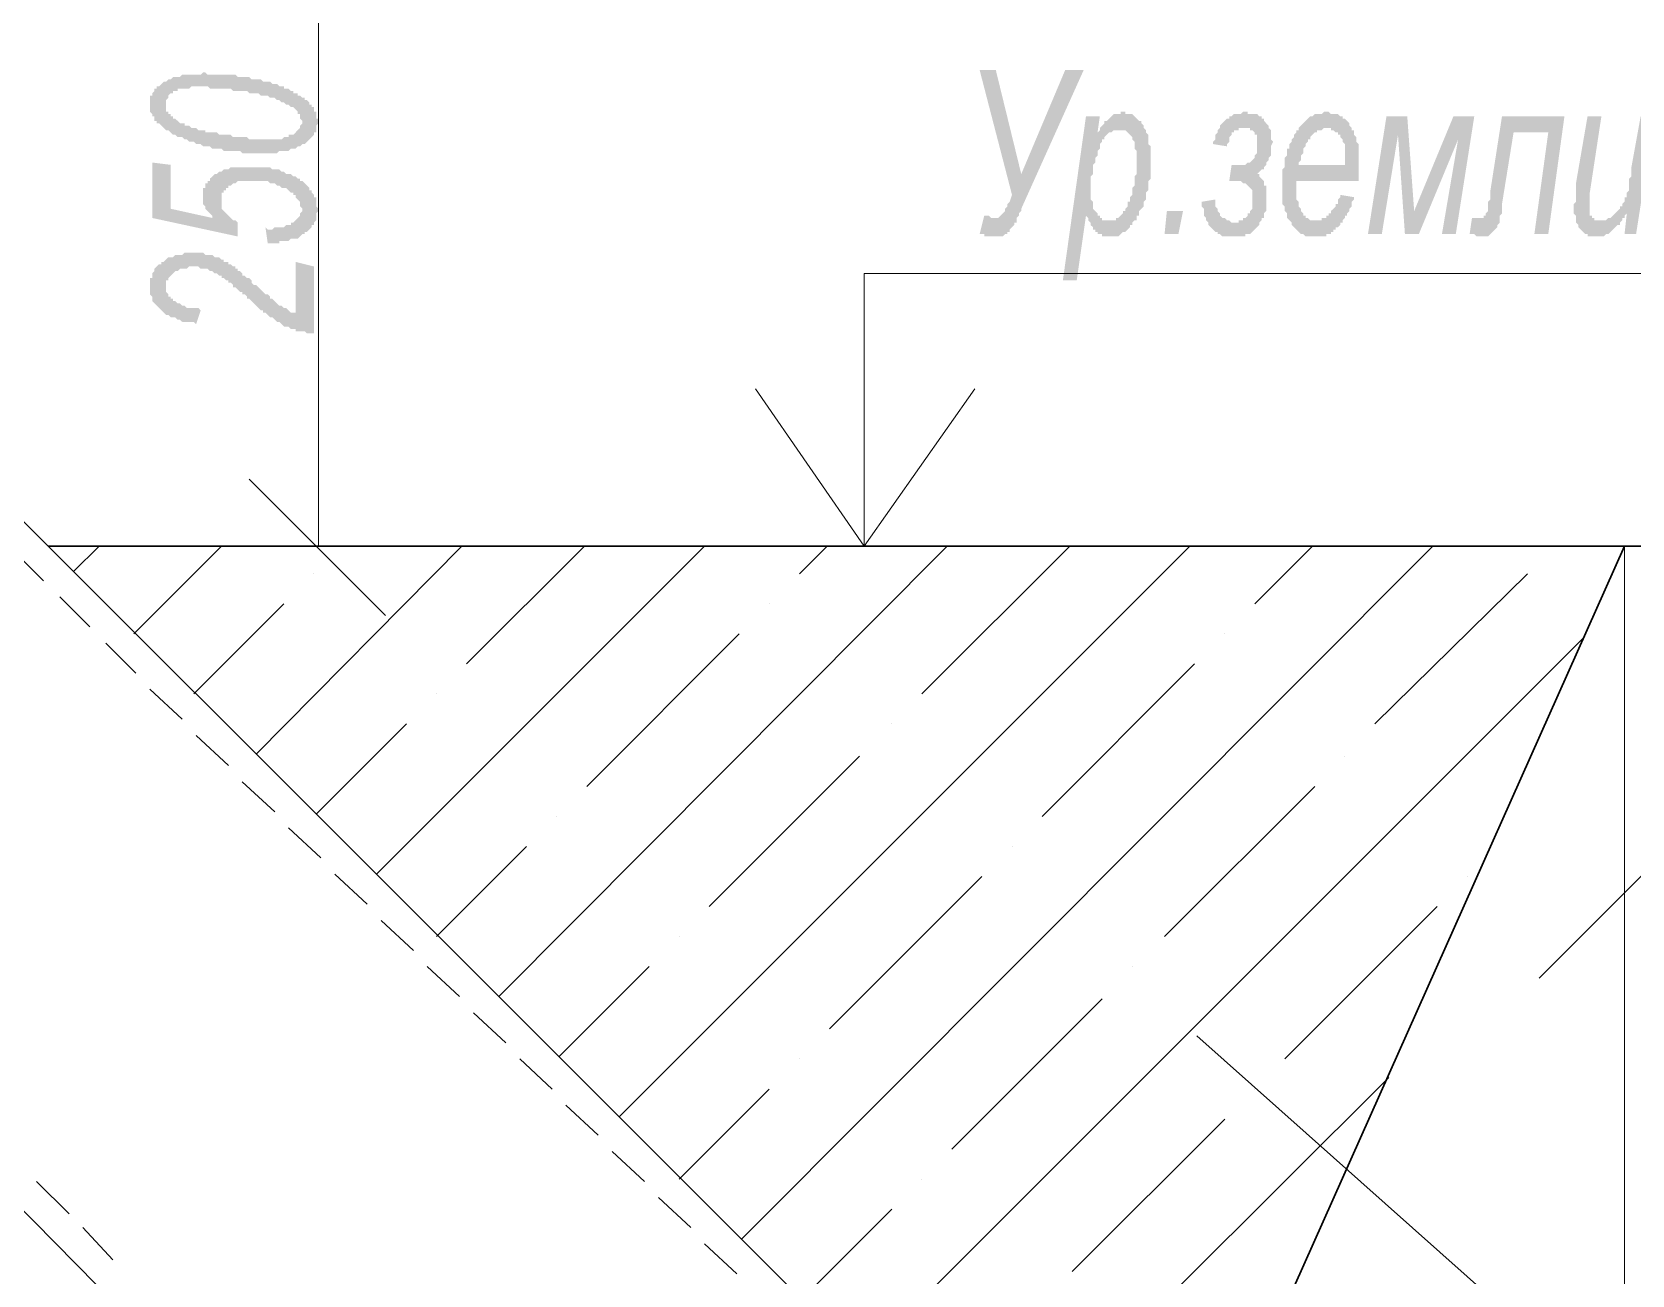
# Model space of a CAD drawing. Header units: millimetres. Extents: x 1372 to 666090, y 1285 to 31551.
# Drawn here: x 611686 to 614573, y 21753 to 23998 of the extents above; entities that cross this region are included whole.
import ezdxf

# ---------------------------------------------------------------- set-up
doc = ezdxf.new("R2010")
doc.units = ezdxf.units.MM
for name, color, linetype in [('PDF _0', 7, 'Continuous'), ('PDF _Аннотация - Текст_Ном._пера__1', 7, 'Continuous'), ('PDF _Конструктив - Стены Несущие_Ном._пера__21', 7, 'Continuous'), ('PDF _размеры', 7, 'Continuous')]:
    doc.layers.add(name, color=color, linetype=linetype)
doc.layers.add('PDF _2D - Общий_Ном._пера__2', color=9, linetype='Continuous', true_color=0x808080)
doc.layers.add('PDF _Аннотация - Общий_Ном._пера__101', color=7, linetype='Continuous', true_color=0x989898)

msp = doc.modelspace()

# ---------------------------------------------------------------- hatches: boundary and pattern name
at = {"layer": 'PDF _0', "transparency": 33554559}
h = msp.add_hatch(color=256, dxfattribs=at)
h.paths.add_polyline_path([(612098.7, 23778.7), (612094.5, 23778.7), (612090.3, 23778.7), (612086.2, 23778.7), (612082, 23778.7), (612077.8, 23778.7), (612073.7, 23778.7), (612069.5, 23778.7), (612065.3, 23778.7), (612061.1, 23782.8), (612057, 23782.8), (612052.8, 23782.8), (612048.6, 23782.8), (612044.5, 23782.8), (612040.3, 23782.8), (612036.1, 23782.8), (612031.9, 23782.8), (612027.8, 23787), (612023.6, 23787), (612023.6, 23787), (612015.3, 23787), (612011.1, 23787), (612006.9, 23791.2), (612002.7, 23791.2), (611998.6, 23791.2), (611994.4, 23791.2), (611990.2, 23795.3), (611986.1, 23795.3), (611981.9, 23795.3), (611981.9, 23795.3), (611977.7, 23799.5), (611973.5, 23799.5), (611969.4, 23799.5), (611965.2, 23803.7), (611965.2, 23803.7), (611961, 23803.7), (611961, 23803.7), (611956.9, 23807.9), (611952.7, 23807.9), (611948.5, 23807.9), (611944.3, 23812), (611940.2, 23812), (611936, 23816.2), (611936, 23816.2), (611931.8, 23820.4), (611927.7, 23820.4), (611927.7, 23820.4), (611923.5, 23824.5), (611923.5, 23824.5), (611919.3, 23828.7), (611919.3, 23828.7), (611915.1, 23832.9), (611911, 23832.9), (611911, 23837.1), (611906.8, 23837.1), (611906.8, 23841.2), (611906.8, 23845.4), (611902.6, 23845.4), (611902.6, 23845.4), (611902.6, 23849.6), (611898.5, 23853.7), (611898.5, 23853.7), (611898.5, 23857.9), (611898.5, 23862.1), (611898.5, 23866.3), (611898.5, 23866.3), (611898.5, 23870.4), (611898.5, 23874.6), (611898.5, 23874.6), (611898.5, 23878.8), (611898.5, 23882.9), (611902.6, 23882.9), (611902.6, 23887.1), (611902.6, 23887.1), (611906.8, 23891.3), (611906.8, 23895.5), (611911, 23895.5), (611911, 23899.6), (611915.1, 23899.6), (611919.3, 23903.8), (611919.3, 23903.8), (611923.5, 23908), (611927.7, 23908), (611927.7, 23908), (611931.8, 23912.1), (611936, 23912.1), (611936, 23912.1), (611940.2, 23916.3), (611944.3, 23916.3), (611948.5, 23916.3), (611952.7, 23916.3), (611956.9, 23920.5), (611961, 23920.5), (611965.2, 23920.5), (611969.4, 23920.5), (611973.5, 23920.5), (611977.7, 23920.5), (611981.9, 23920.5), (611986.1, 23920.5), (611990.2, 23920.5), (611994.4, 23924.7), (611994.4, 23924.7), (611998.6, 23924.7), (612002.7, 23920.5), (612006.9, 23920.5), (612011.1, 23920.5), (612015.3, 23920.5), (612019.4, 23920.5), (612023.6, 23920.5), (612027.8, 23920.5), (612031.9, 23920.5), (612036.1, 23920.5), (612040.3, 23920.5), (612044.5, 23920.5), (612048.6, 23920.5), (612052.8, 23920.5), (612057, 23916.3), (612061.1, 23916.3), (612065.3, 23916.3), (612069.5, 23916.3), (612073.7, 23916.3), (612077.8, 23916.3), (612082, 23912.1), (612086.2, 23912.1), (612090.3, 23912.1), (612094.5, 23912.1), (612094.5, 23912.1), (612098.7, 23912.1), (612102.9, 23908), (612107, 23908), (612111.2, 23908), (612115.4, 23908), (612119.5, 23903.8), (612123.7, 23903.8), (612127.9, 23903.8), (612132.1, 23899.6), (612136.2, 23899.6), (612140.4, 23899.6), (612140.4, 23895.5), (612144.6, 23895.5), (612148.7, 23895.5), (612152.9, 23891.3), (612157.1, 23891.3), (612157.1, 23887.1), (612161.3, 23887.1), (612165.4, 23887.1), (612165.4, 23882.9), (612169.6, 23882.9), (612173.8, 23878.8), (612173.8, 23878.8), (612177.9, 23878.8), (612177.9, 23874.6), (612182.1, 23874.6), (612186.3, 23870.4), (612186.3, 23866.3), (612190.5, 23866.3), (612190.5, 23862.1), (612194.6, 23862.1), (612194.6, 23857.9), (612194.6, 23853.7), (612198.8, 23853.7), (612198.8, 23849.6), (612198.8, 23849.6), (612198.8, 23845.4), (612198.8, 23841.2), (612203, 23841.2), (612203, 23837.1), (612203, 23832.9), (612203, 23832.9), (612198.8, 23828.7), (612198.8, 23824.5), (612198.8, 23824.5), (612198.8, 23820.4), (612198.8, 23816.2), (612194.6, 23816.2), (612194.6, 23812), (612194.6, 23812), (612190.5, 23807.9), (612190.5, 23807.9), (612186.3, 23803.7), (612182.1, 23799.5), (612182.1, 23799.5), (612177.9, 23795.3), (612173.8, 23795.3), (612173.8, 23795.3), (612169.6, 23791.2), (612165.4, 23791.2), (612165.4, 23791.2), (612161.3, 23787), (612157.1, 23787), (612152.9, 23787), (612148.7, 23782.8), (612144.6, 23782.8), (612144.6, 23782.8), (612140.4, 23782.8), (612136.2, 23782.8), (612132.1, 23782.8), (612127.9, 23778.7), (612123.7, 23778.7), (612119.5, 23778.7), (612115.4, 23778.7), (612107, 23778.7), (612102.9, 23778.7), (612098.7, 23778.7), (612098.7, 23778.7)], flags=0)
h.paths.add_polyline_path([(612107, 23803.7), (612111.2, 23803.7), (612119.5, 23803.7), (612123.7, 23803.7), (612127.9, 23803.7), (612132.1, 23803.7), (612136.2, 23803.7), (612140.4, 23807.9), (612140.4, 23807.9), (612144.6, 23807.9), (612148.7, 23807.9), (612148.7, 23812), (612152.9, 23812), (612157.1, 23812), (612161.3, 23816.2), (612161.3, 23816.2), (612165.4, 23820.4), (612165.4, 23820.4), (612169.6, 23824.5), (612169.6, 23828.7), (612169.6, 23828.7), (612173.8, 23832.9), (612173.8, 23837.1), (612173.8, 23837.1), (612173.8, 23837.1), (612169.6, 23841.2), (612169.6, 23845.4), (612169.6, 23845.4), (612169.6, 23849.6), (612165.4, 23849.6), (612165.4, 23853.7), (612161.3, 23857.9), (612161.3, 23857.9), (612157.1, 23862.1), (612152.9, 23862.1), (612152.9, 23862.1), (612148.7, 23866.3), (612148.7, 23866.3), (612144.6, 23866.3), (612140.4, 23870.4), (612140.4, 23870.4), (612136.2, 23870.4), (612132.1, 23874.6), (612127.9, 23874.6), (612127.9, 23874.6), (612123.7, 23878.8), (612119.5, 23878.8), (612115.4, 23878.8), (612111.2, 23882.9), (612107, 23882.9), (612102.9, 23882.9), (612098.7, 23882.9), (612094.5, 23887.1), (612090.3, 23887.1), (612086.2, 23887.1), (612082, 23887.1), (612077.8, 23887.1), (612073.7, 23891.3), (612069.5, 23891.3), (612065.3, 23891.3), (612057, 23891.3), (612052.8, 23891.3), (612048.6, 23891.3), (612044.5, 23895.5), (612040.3, 23895.5), (612036.1, 23895.5), (612031.9, 23895.5), (612027.8, 23895.5), (612023.6, 23895.5), (612019.4, 23895.5), (612015.3, 23895.5), (612011.1, 23895.5), (612006.9, 23895.5), (612002.7, 23899.6), (612002.7, 23899.6), (611998.6, 23899.6), (611994.4, 23899.6), (611990.2, 23899.6), (611986.1, 23899.6), (611981.9, 23899.6), (611977.7, 23899.6), (611973.5, 23899.6), (611969.4, 23895.5), (611965.2, 23895.5), (611961, 23895.5), (611956.9, 23895.5), (611952.7, 23895.5), (611948.5, 23895.5), (611948.5, 23891.3), (611944.3, 23891.3), (611940.2, 23891.3), (611940.2, 23887.1), (611936, 23887.1), (611931.8, 23882.9), (611931.8, 23882.9), (611931.8, 23878.8), (611927.7, 23874.6), (611927.7, 23874.6), (611927.7, 23870.4), (611927.7, 23866.3), (611927.7, 23866.3), (611927.7, 23862.1), (611927.7, 23862.1), (611927.7, 23857.9), (611927.7, 23853.7), (611931.8, 23853.7), (611931.8, 23849.6), (611936, 23849.6), (611936, 23845.4), (611940.2, 23845.4), (611940.2, 23841.2), (611944.3, 23841.2), (611948.5, 23837.1), (611948.5, 23837.1), (611952.7, 23832.9), (611956.9, 23832.9), (611961, 23832.9), (611961, 23828.7), (611965.2, 23828.7), (611969.4, 23828.7), (611973.5, 23824.5), (611973.5, 23824.5), (611977.7, 23824.5), (611981.9, 23824.5), (611986.1, 23820.4), (611990.2, 23820.4), (611994.4, 23820.4), (611998.6, 23820.4), (611998.6, 23816.2), (612002.7, 23816.2), (612011.1, 23816.2), (612015.3, 23816.2), (612019.4, 23816.2), (612023.6, 23812), (612027.8, 23812), (612031.9, 23812), (612036.1, 23812), (612044.5, 23812), (612048.6, 23807.9), (612052.8, 23807.9), (612057, 23807.9), (612061.1, 23807.9), (612065.3, 23807.9), (612069.5, 23807.9), (612073.7, 23807.9), (612077.8, 23803.7), (612082, 23803.7), (612086.2, 23803.7), (612090.3, 23803.7), (612094.5, 23803.7), (612098.7, 23803.7), (612098.7, 23803.7), (612102.9, 23803.7), (612107, 23803.7), (612107, 23803.7)], flags=0)
for points in [[(612111.2, 23616), (612107, 23645.2), (612111.2, 23641), (612115.4, 23641), (612115.4, 23641), (612119.5, 23641), (612123.7, 23645.2), (612127.9, 23645.2), (612132.1, 23645.2), (612136.2, 23645.2), (612140.4, 23645.2), (612144.6, 23649.3), (612148.7, 23649.3), (612152.9, 23649.3), (612152.9, 23653.5), (612157.1, 23653.5), (612161.3, 23657.7), (612161.3, 23657.7), (612165.4, 23661.9), (612165.4, 23661.9), (612169.6, 23666), (612169.6, 23670.2), (612169.6, 23670.2), (612173.8, 23674.4), (612173.8, 23678.5), (612173.8, 23678.5), (612173.8, 23678.5), (612169.6, 23682.7), (612169.6, 23686.9), (612169.6, 23686.9), (612169.6, 23691.1), (612165.4, 23695.2), (612165.4, 23695.2), (612161.3, 23699.4), (612161.3, 23703.6), (612161.3, 23703.6), (612157.1, 23703.6), (612157.1, 23707.7), (612152.9, 23707.7), (612148.7, 23711.9), (612148.7, 23711.9), (612144.6, 23716.1), (612140.4, 23716.1), (612136.2, 23716.1), (612132.1, 23720.3), (612132.1, 23720.3), (612127.9, 23720.3), (612127.9, 23720.3), (612123.7, 23724.4), (612119.5, 23724.4), (612115.4, 23724.4), (612111.2, 23728.6), (612107, 23728.6), (612102.9, 23728.6), (612098.7, 23728.6), (612094.5, 23728.6), (612090.3, 23728.6), (612086.2, 23728.6), (612082, 23728.6), (612082, 23728.6), (612077.8, 23728.6), (612073.7, 23728.6), (612069.5, 23728.6), (612065.3, 23728.6), (612061.1, 23728.6), (612057, 23728.6), (612052.8, 23724.4), (612048.6, 23724.4), (612048.6, 23724.4), (612044.5, 23720.3), (612040.3, 23720.3), (612040.3, 23716.1), (612036.1, 23716.1), (612036.1, 23711.9), (612031.9, 23711.9), (612031.9, 23707.7), (612027.8, 23707.7), (612027.8, 23703.6), (612027.8, 23699.4), (612027.8, 23695.2), (612027.8, 23695.2), (612027.8, 23691.1), (612027.8, 23691.1), (612027.8, 23686.9), (612027.8, 23682.7), (612027.8, 23682.7), (612027.8, 23678.5), (612031.9, 23674.4), (612031.9, 23674.4), (612036.1, 23670.2), (612036.1, 23670.2), (612040.3, 23666), (612040.3, 23666), (612044.5, 23661.9), (612044.5, 23661.9), (612048.6, 23657.7), (612052.8, 23657.7), (612057, 23653.5), (612057, 23653.5), (612057, 23628.5), (611902.6, 23661.9), (611902.6, 23762), (611936, 23757.8), (611936, 23678.5), (612011.1, 23661.9), (612011.1, 23666), (612006.9, 23670.2), (612006.9, 23670.2), (612002.7, 23674.4), (612002.7, 23674.4), (611998.6, 23678.5), (611998.6, 23682.7), (611998.6, 23682.7), (611998.6, 23682.7), (611994.4, 23686.9), (611994.4, 23691.1), (611994.4, 23691.1), (611994.4, 23695.2), (611994.4, 23699.4), (611994.4, 23699.4), (611994.4, 23703.6), (611994.4, 23707.7), (611994.4, 23707.7), (611994.4, 23711.9), (611994.4, 23716.1), (611998.6, 23716.1), (611998.6, 23720.3), (611998.6, 23724.4), (612002.7, 23724.4), (612002.7, 23728.6), (612006.9, 23728.6), (612006.9, 23732.8), (612011.1, 23736.9), (612011.1, 23736.9), (612015.3, 23741.1), (612015.3, 23741.1), (612019.4, 23741.1), (612023.6, 23745.3), (612023.6, 23745.3), (612027.8, 23745.3), (612031.9, 23749.5), (612036.1, 23749.5), (612040.3, 23749.5), (612040.3, 23749.5), (612044.5, 23753.6), (612048.6, 23753.6), (612052.8, 23753.6), (612057, 23753.6), (612061.1, 23753.6), (612065.3, 23753.6), (612069.5, 23753.6), (612073.7, 23753.6), (612077.8, 23753.6), (612082, 23753.6), (612086.2, 23753.6), (612090.3, 23753.6), (612094.5, 23753.6), (612098.7, 23753.6), (612102.9, 23753.6), (612107, 23753.6), (612111.2, 23753.6), (612115.4, 23753.6), (612119.5, 23749.5), (612123.7, 23749.5), (612127.9, 23749.5), (612132.1, 23749.5), (612136.2, 23745.3), (612136.2, 23745.3), (612140.4, 23745.3), (612144.6, 23741.1), (612148.7, 23741.1), (612152.9, 23741.1), (612157.1, 23736.9), (612157.1, 23736.9), (612161.3, 23736.9), (612165.4, 23732.8), (612169.6, 23732.8), (612169.6, 23728.6), (612173.8, 23728.6), (612177.9, 23724.4), (612177.9, 23724.4), (612182.1, 23720.3), (612182.1, 23720.3), (612186.3, 23716.1), (612186.3, 23711.9), (612190.5, 23711.9), (612190.5, 23707.7), (612194.6, 23703.6), (612194.6, 23703.6), (612194.6, 23699.4), (612198.8, 23699.4), (612198.8, 23695.2), (612198.8, 23691.1), (612198.8, 23691.1), (612198.8, 23686.9), (612198.8, 23682.7), (612203, 23678.5), (612203, 23678.5), (612203, 23674.4), (612203, 23674.4), (612198.8, 23670.2), (612198.8, 23666), (612198.8, 23666), (612198.8, 23661.9), (612198.8, 23657.7), (612198.8, 23657.7), (612194.6, 23653.5), (612194.6, 23649.3), (612190.5, 23649.3), (612190.5, 23645.2), (612190.5, 23645.2), (612186.3, 23641), (612186.3, 23641), (612182.1, 23636.8), (612177.9, 23636.8), (612177.9, 23632.7), (612173.8, 23632.7), (612169.6, 23628.5), (612169.6, 23628.5), (612165.4, 23624.3), (612161.3, 23624.3), (612157.1, 23624.3), (612152.9, 23624.3), (612148.7, 23620.2), (612144.6, 23620.2), (612140.4, 23620.2), (612136.2, 23620.2), (612132.1, 23620.2), (612132.1, 23616), (612127.9, 23616), (612123.7, 23616), (612119.5, 23616), (612115.4, 23616), (612115.4, 23616), (612111.2, 23616)], [(612194.6, 23453.3), (612190.5, 23453.3), (612186.3, 23453.3), (612182.1, 23453.3), (612177.9, 23457.5), (612173.8, 23457.5), (612169.6, 23457.5), (612165.4, 23457.5), (612161.3, 23457.5), (612161.3, 23461.6), (612157.1, 23461.6), (612152.9, 23461.6), (612152.9, 23461.6), (612148.7, 23465.8), (612144.6, 23465.8), (612140.4, 23465.8), (612136.2, 23470), (612136.2, 23470), (612132.1, 23474.2), (612127.9, 23474.2), (612123.7, 23478.3), (612123.7, 23478.3), (612119.5, 23482.5), (612119.5, 23482.5), (612115.4, 23482.5), (612115.4, 23482.5), (612111.2, 23486.7), (612111.2, 23486.7), (612107, 23490.8), (612107, 23490.8), (612102.9, 23490.8), (612102.9, 23495), (612098.7, 23495), (612094.5, 23499.2), (612094.5, 23499.2), (612090.3, 23503.4), (612086.2, 23507.5), (612086.2, 23507.5), (612082, 23511.7), (612077.8, 23515.9), (612073.7, 23515.9), (612073.7, 23520), (612069.5, 23524.2), (612065.3, 23524.2), (612065.3, 23528.4), (612061.1, 23528.4), (612057, 23532.6), (612052.8, 23536.7), (612048.6, 23536.7), (612048.6, 23540.9), (612044.5, 23545.1), (612040.3, 23545.1), (612040.3, 23549.2), (612036.1, 23549.2), (612036.1, 23549.2), (612031.9, 23553.4), (612031.9, 23553.4), (612027.8, 23553.4), (612027.8, 23557.6), (612023.6, 23557.6), (612019.4, 23561.8), (612015.3, 23561.8), (612011.1, 23565.9), (612011.1, 23565.9), (612006.9, 23565.9), (612002.7, 23570.1), (611998.6, 23570.1), (611998.6, 23570.1), (611994.4, 23570.1), (611990.2, 23570.1), (611986.1, 23574.3), (611981.9, 23574.3), (611977.7, 23574.3), (611977.7, 23574.3), (611973.5, 23574.3), (611969.4, 23574.3), (611965.2, 23570.1), (611961, 23570.1), (611956.9, 23570.1), (611952.7, 23570.1), (611948.5, 23565.9), (611944.3, 23565.9), (611944.3, 23565.9), (611940.2, 23561.8), (611940.2, 23561.8), (611936, 23557.6), (611936, 23557.6), (611931.8, 23553.4), (611931.8, 23549.2), (611927.7, 23549.2), (611927.7, 23545.1), (611927.7, 23545.1), (611927.7, 23540.9), (611927.7, 23536.7), (611927.7, 23536.7), (611927.7, 23532.6), (611927.7, 23528.4), (611927.7, 23528.4), (611931.8, 23524.2), (611931.8, 23520), (611936, 23520), (611936, 23515.9), (611940.2, 23515.9), (611940.2, 23511.7), (611944.3, 23511.7), (611948.5, 23507.5), (611948.5, 23507.5), (611952.7, 23507.5), (611956.9, 23503.4), (611961, 23503.4), (611961, 23503.4), (611965.2, 23499.2), (611969.4, 23499.2), (611973.5, 23499.2), (611977.7, 23499.2), (611986.1, 23499.2), (611990.2, 23495), (611981.9, 23470), (611977.7, 23474.2), (611973.5, 23474.2), (611969.4, 23474.2), (611965.2, 23474.2), (611961, 23474.2), (611956.9, 23474.2), (611952.7, 23478.3), (611948.5, 23478.3), (611948.5, 23478.3), (611944.3, 23482.5), (611940.2, 23482.5), (611936, 23482.5), (611931.8, 23486.7), (611931.8, 23486.7), (611927.7, 23486.7), (611923.5, 23490.8), (611923.5, 23490.8), (611919.3, 23495), (611919.3, 23495), (611915.1, 23499.2), (611915.1, 23499.2), (611911, 23503.4), (611911, 23503.4), (611906.8, 23507.5), (611906.8, 23507.5), (611902.6, 23511.7), (611902.6, 23515.9), (611902.6, 23515.9), (611902.6, 23520), (611898.5, 23524.2), (611898.5, 23524.2), (611898.5, 23528.4), (611898.5, 23532.6), (611898.5, 23532.6), (611898.5, 23536.7), (611898.5, 23540.9), (611898.5, 23545.1), (611898.5, 23545.1), (611898.5, 23549.2), (611898.5, 23553.4), (611902.6, 23553.4), (611902.6, 23557.6), (611902.6, 23561.8), (611902.6, 23561.8), (611906.8, 23565.9), (611906.8, 23570.1), (611906.8, 23570.1), (611911, 23574.3), (611911, 23574.3), (611915.1, 23578.4), (611919.3, 23578.4), (611919.3, 23582.6), (611923.5, 23582.6), (611927.7, 23586.8), (611927.7, 23586.8), (611931.8, 23591), (611936, 23591), (611936, 23591), (611940.2, 23591), (611944.3, 23595.1), (611948.5, 23595.1), (611952.7, 23595.1), (611956.9, 23595.1), (611961, 23599.3), (611965.2, 23599.3), (611969.4, 23599.3), (611973.5, 23599.3), (611977.7, 23599.3), (611977.7, 23599.3), (611981.9, 23599.3), (611986.1, 23599.3), (611990.2, 23599.3), (611994.4, 23599.3), (611998.6, 23595.1), (611998.6, 23595.1), (612002.7, 23595.1), (612006.9, 23595.1), (612011.1, 23595.1), (612015.3, 23591), (612019.4, 23591), (612023.6, 23591), (612027.8, 23586.8), (612031.9, 23586.8), (612031.9, 23582.6), (612036.1, 23582.6), (612036.1, 23582.6), (612036.1, 23582.6), (612040.3, 23582.6), (612040.3, 23578.4), (612044.5, 23578.4), (612044.5, 23578.4), (612048.6, 23574.3), (612048.6, 23574.3), (612052.8, 23574.3), (612052.8, 23570.1), (612057, 23570.1), (612057, 23565.9), (612061.1, 23565.9), (612065.3, 23561.8), (612065.3, 23557.6), (612069.5, 23557.6), (612073.7, 23553.4), (612077.8, 23553.4), (612082, 23549.2), (612082, 23545.1), (612086.2, 23540.9), (612090.3, 23540.9), (612094.5, 23536.7), (612098.7, 23532.6), (612102.9, 23528.4), (612102.9, 23528.4), (612107, 23524.2), (612111.2, 23524.2), (612115.4, 23520), (612115.4, 23515.9), (612119.5, 23515.9), (612123.7, 23511.7), (612123.7, 23511.7), (612127.9, 23507.5), (612127.9, 23507.5), (612132.1, 23503.4), (612136.2, 23503.4), (612136.2, 23503.4), (612140.4, 23499.2), (612144.6, 23499.2), (612148.7, 23495), (612148.7, 23495), (612152.9, 23490.8), (612157.1, 23490.8), (612161.3, 23490.8), (612161.3, 23486.7), (612161.3, 23582.6), (612194.6, 23574.3)]]:
    msp.add_hatch(color=256, dxfattribs=at).paths.add_polyline_path(points)
at = {"layer": 'PDF _Аннотация - Текст_Ном._пера__1', "transparency": 33554559}
for points in [[(613396, 23928.8), (613425.2, 23928.8), (613471.1, 23741.1), (613550.3, 23928.8), (613583.7, 23928.8), (613471.1, 23678.5), (613471.1, 23674.4), (613466.9, 23670.2), (613466.9, 23666), (613462.7, 23661.9), (613462.7, 23657.7), (613462.7, 23653.5), (613458.6, 23653.5), (613458.6, 23649.3), (613454.4, 23645.2), (613454.4, 23645.2), (613450.2, 23641), (613450.2, 23641), (613450.2, 23636.8), (613446, 23636.8), (613446, 23632.7), (613441.9, 23632.7), (613437.7, 23628.5), (613437.7, 23628.5), (613433.5, 23628.5), (613429.4, 23628.5), (613429.4, 23628.5), (613425.2, 23628.5), (613425.2, 23628.5), (613421, 23628.5), (613421, 23628.5), (613416.8, 23628.5), (613412.7, 23628.5), (613408.5, 23628.5), (613404.3, 23628.5), (613404.3, 23632.7), (613396, 23632.7), (613404.3, 23666), (613408.5, 23666), (613412.7, 23666), (613416.8, 23661.9), (613416.8, 23661.9), (613421, 23661.9), (613421, 23661.9), (613425.2, 23661.9), (613425.2, 23661.9), (613425.2, 23661.9), (613429.4, 23661.9), (613429.4, 23661.9), (613433.5, 23666), (613433.5, 23666), (613437.7, 23670.2), (613437.7, 23670.2), (613441.9, 23674.4), (613441.9, 23678.5), (613446, 23682.7), (613446, 23686.9), (613450.2, 23691.1), (613450.2, 23691.1), (613454.4, 23703.6)], [(613842.3, 23791.2), (613817.3, 23795.3), (613817.3, 23799.5), (613821.5, 23803.7), (613821.5, 23807.9), (613821.5, 23812), (613825.6, 23816.2), (613825.6, 23820.4), (613829.8, 23824.5), (613829.8, 23824.5), (613829.8, 23828.7), (613834, 23832.9), (613834, 23832.9), (613838.2, 23837.1), (613838.2, 23837.1), (613842.3, 23841.2), (613842.3, 23841.2), (613846.5, 23841.2), (613846.5, 23845.4), (613850.7, 23845.4), (613850.7, 23845.4), (613854.8, 23849.6), (613859, 23849.6), (613859, 23849.6), (613863.2, 23849.6), (613867.4, 23849.6), (613871.5, 23853.7), (613871.5, 23853.7), (613875.7, 23853.7), (613879.9, 23853.7), (613879.9, 23849.6), (613884, 23849.6), (613888.2, 23849.6), (613892.4, 23849.6), (613892.4, 23849.6), (613896.6, 23849.6), (613900.7, 23845.4), (613900.7, 23845.4), (613904.9, 23845.4), (613904.9, 23841.2), (613909.1, 23841.2), (613909.1, 23837.1), (613909.1, 23837.1), (613913.2, 23832.9), (613913.2, 23832.9), (613917.4, 23828.7), (613917.4, 23824.5), (613921.6, 23820.4), (613921.6, 23820.4), (613921.6, 23816.2), (613921.6, 23812), (613921.6, 23807.9), (613921.6, 23803.7), (613925.8, 23799.5), (613925.8, 23799.5), (613921.6, 23791.2), (613921.6, 23787), (613921.6, 23782.8), (613921.6, 23782.8), (613921.6, 23778.7), (613921.6, 23774.5), (613917.4, 23770.3), (613917.4, 23766.1), (613917.4, 23766.1), (613913.2, 23762), (613913.2, 23757.8), (613913.2, 23757.8), (613909.1, 23753.6), (613909.1, 23749.5), (613904.9, 23749.5), (613900.7, 23745.3), (613900.7, 23745.3), (613896.6, 23741.1), (613896.6, 23741.1), (613900.7, 23741.1), (613900.7, 23736.9), (613904.9, 23732.8), (613904.9, 23732.8), (613909.1, 23728.6), (613909.1, 23724.4), (613909.1, 23720.3), (613913.2, 23720.3), (613913.2, 23716.1), (613913.2, 23711.9), (613913.2, 23707.7), (613913.2, 23703.6), (613913.2, 23699.4), (613913.2, 23699.4), (613913.2, 23695.2), (613913.2, 23691.1), (613913.2, 23686.9), (613913.2, 23682.7), (613913.2, 23678.5), (613913.2, 23674.4), (613909.1, 23670.2), (613909.1, 23666), (613909.1, 23661.9), (613904.9, 23661.9), (613904.9, 23657.7), (613900.7, 23653.5), (613900.7, 23649.3), (613900.7, 23649.3), (613896.6, 23645.2), (613896.6, 23645.2), (613892.4, 23641), (613892.4, 23641), (613888.2, 23636.8), (613888.2, 23636.8), (613884, 23632.7), (613879.9, 23632.7), (613879.9, 23632.7), (613875.7, 23632.7), (613875.7, 23628.5), (613871.5, 23628.5), (613867.4, 23628.5), (613863.2, 23628.5), (613863.2, 23628.5), (613859, 23628.5), (613854.8, 23628.5), (613854.8, 23628.5), (613850.7, 23628.5), (613846.5, 23628.5), (613846.5, 23628.5), (613842.3, 23628.5), (613838.2, 23628.5), (613838.2, 23628.5), (613834, 23628.5), (613829.8, 23632.7), (613829.8, 23632.7), (613825.6, 23632.7), (613825.6, 23636.8), (613821.5, 23636.8), (613821.5, 23636.8), (613817.3, 23641), (613817.3, 23641), (613813.1, 23645.2), (613813.1, 23645.2), (613809, 23649.3), (613809, 23653.5), (613809, 23653.5), (613804.8, 23657.7), (613804.8, 23661.9), (613804.8, 23661.9), (613800.6, 23666), (613800.6, 23670.2), (613800.6, 23674.4), (613800.6, 23678.5), (613796.4, 23682.7), (613796.4, 23686.9), (613796.4, 23691.1), (613796.4, 23691.1), (613821.5, 23695.2), (613821.5, 23691.1), (613821.5, 23686.9), (613821.5, 23682.7), (613825.6, 23678.5), (613825.6, 23674.4), (613825.6, 23674.4), (613829.8, 23670.2), (613829.8, 23666), (613829.8, 23666), (613834, 23661.9), (613834, 23661.9), (613838.2, 23661.9), (613842.3, 23657.7), (613842.3, 23657.7), (613846.5, 23657.7), (613846.5, 23657.7), (613850.7, 23653.5), (613854.8, 23653.5), (613854.8, 23653.5), (613859, 23653.5), (613863.2, 23653.5), (613863.2, 23657.7), (613867.4, 23657.7), (613871.5, 23657.7), (613871.5, 23661.9), (613875.7, 23661.9), (613875.7, 23661.9), (613879.9, 23666), (613879.9, 23670.2), (613884, 23670.2), (613884, 23674.4), (613888.2, 23678.5), (613888.2, 23682.7), (613888.2, 23686.9), (613888.2, 23691.1), (613888.2, 23695.2), (613888.2, 23695.2), (613888.2, 23699.4), (613888.2, 23703.6), (613888.2, 23707.7), (613888.2, 23711.9), (613884, 23716.1), (613884, 23716.1), (613879.9, 23720.3), (613879.9, 23720.3), (613875.7, 23724.4), (613875.7, 23724.4), (613871.5, 23724.4), (613871.5, 23724.4), (613867.4, 23728.6), (613867.4, 23728.6), (613863.2, 23728.6), (613863.2, 23728.6), (613859, 23728.6), (613854.8, 23728.6), (613850.7, 23728.6), (613846.5, 23728.6), (613846.5, 23728.6), (613850.7, 23757.8), (613854.8, 23757.8), (613859, 23757.8), (613859, 23757.8), (613863.2, 23757.8), (613867.4, 23757.8), (613867.4, 23757.8), (613871.5, 23757.8), (613875.7, 23757.8), (613875.7, 23757.8), (613879.9, 23762), (613884, 23762), (613884, 23762), (613888.2, 23766.1), (613888.2, 23766.1), (613892.4, 23770.3), (613892.4, 23770.3), (613892.4, 23774.5), (613896.6, 23778.7), (613896.6, 23782.8), (613896.6, 23787), (613896.6, 23787), (613896.6, 23795.3), (613896.6, 23795.3), (613896.6, 23799.5), (613896.6, 23803.7), (613896.6, 23807.9), (613896.6, 23812), (613892.4, 23812), (613892.4, 23816.2), (613892.4, 23816.2), (613888.2, 23820.4), (613888.2, 23820.4), (613884, 23820.4), (613884, 23824.5), (613879.9, 23824.5), (613875.7, 23824.5), (613871.5, 23824.5), (613871.5, 23824.5), (613871.5, 23824.5), (613867.4, 23824.5), (613863.2, 23824.5), (613863.2, 23820.4), (613859, 23820.4), (613854.8, 23820.4), (613854.8, 23820.4), (613854.8, 23816.2), (613850.7, 23816.2), (613850.7, 23812), (613846.5, 23807.9), (613846.5, 23803.7), (613846.5, 23799.5), (613842.3, 23795.3), (613842.3, 23791.2)], [(614130.2, 23845.4), (614167.7, 23845.4), (614180.2, 23674.4), (614251.1, 23845.4), (614288.7, 23845.4), (614255.3, 23632.7), (614230.3, 23632.7), (614259.5, 23803.7), (614188.6, 23632.7), (614163.5, 23632.7), (614151, 23812), (614121.8, 23632.7), (614096.8, 23632.7)], [(614338.7, 23845.4), (614451.4, 23845.4), (614422.2, 23632.7), (614397.1, 23632.7), (614422.2, 23816.2), (614359.6, 23816.2), (614338.7, 23686.9), (614338.7, 23682.7), (614338.7, 23678.5), (614338.7, 23674.4), (614338.7, 23670.2), (614334.6, 23666), (614334.6, 23661.9), (614334.6, 23657.7), (614334.6, 23653.5), (614330.4, 23649.3), (614330.4, 23649.3), (614330.4, 23645.2), (614326.2, 23641), (614326.2, 23641), (614326.2, 23641), (614322, 23636.8), (614322, 23636.8), (614317.9, 23632.7), (614317.9, 23632.7), (614313.7, 23628.5), (614309.5, 23628.5), (614309.5, 23628.5), (614305.4, 23628.5), (614305.4, 23628.5), (614301.2, 23628.5), (614301.2, 23628.5), (614297, 23628.5), (614292.8, 23628.5), (614292.8, 23628.5), (614288.7, 23632.7), (614284.5, 23632.7), (614280.3, 23632.7), (614284.5, 23661.9), (614288.7, 23661.9), (614292.8, 23661.9), (614297, 23661.9), (614297, 23661.9), (614301.2, 23661.9), (614305.4, 23661.9), (614305.4, 23666), (614309.5, 23666), (614309.5, 23670.2), (614309.5, 23670.2), (614309.5, 23670.2), (614309.5, 23670.2), (614313.7, 23674.4), (614313.7, 23678.5), (614313.7, 23682.7), (614313.7, 23686.9), (614313.7, 23691.1), (614317.9, 23695.2), (614317.9, 23699.4), (614317.9, 23707.7), (614317.9, 23711.9)], [(614564, 23670.2), (614559.8, 23666), (614559.8, 23661.9), (614555.6, 23661.9), (614555.6, 23657.7), (614551.5, 23653.5), (614551.5, 23649.3), (614547.3, 23649.3), (614543.1, 23645.2), (614543.1, 23645.2), (614539, 23641), (614539, 23641), (614534.8, 23636.8), (614534.8, 23636.8), (614530.6, 23632.7), (614526.4, 23632.7), (614526.4, 23632.7), (614522.3, 23628.5), (614522.3, 23628.5), (614518.1, 23628.5), (614518.1, 23628.5), (614513.9, 23628.5), (614509.8, 23628.5), (614509.8, 23628.5), (614509.8, 23628.5), (614505.6, 23628.5), (614501.4, 23628.5), (614497.2, 23628.5), (614497.2, 23628.5), (614493.1, 23628.5), (614493.1, 23632.7), (614488.9, 23632.7), (614484.7, 23636.8), (614484.7, 23636.8), (614480.6, 23641), (614480.6, 23641), (614476.4, 23645.2), (614476.4, 23649.3), (614476.4, 23649.3), (614472.2, 23653.5), (614472.2, 23657.7), (614472.2, 23661.9), (614472.2, 23666), (614468, 23670.2), (614468, 23674.4), (614468, 23674.4), (614468, 23678.5), (614468, 23682.7), (614468, 23682.7), (614468, 23686.9), (614472.2, 23691.1), (614472.2, 23695.2), (614472.2, 23699.4), (614472.2, 23703.6), (614472.2, 23707.7), (614472.2, 23716.1), (614472.2, 23720.3), (614472.2, 23724.4), (614493.1, 23845.4), (614518.1, 23845.4), (614497.2, 23707.7), (614497.2, 23703.6), (614497.2, 23699.4), (614497.2, 23695.2), (614497.2, 23691.1), (614497.2, 23686.9), (614497.2, 23682.7), (614497.2, 23682.7), (614497.2, 23678.5), (614497.2, 23674.4), (614497.2, 23670.2), (614497.2, 23666), (614501.4, 23666), (614501.4, 23661.9), (614501.4, 23661.9), (614505.6, 23661.9), (614505.6, 23657.7), (614509.8, 23657.7), (614513.9, 23657.7), (614513.9, 23657.7), (614518.1, 23657.7), (614522.3, 23657.7), (614522.3, 23657.7), (614526.4, 23657.7), (614530.6, 23661.9), (614530.6, 23661.9), (614534.8, 23661.9), (614539, 23666), (614539, 23666), (614543.1, 23670.2), (614543.1, 23670.2), (614547.3, 23674.4), (614547.3, 23674.4), (614551.5, 23678.5), (614551.5, 23682.7), (614555.6, 23682.7), (614555.6, 23686.9), (614559.8, 23691.1), (614559.8, 23695.2), (614559.8, 23699.4), (614564, 23699.4), (614564, 23703.6), (614564, 23707.7), (614568.2, 23711.9), (614568.2, 23716.1), (614568.2, 23716.1), (614568.2, 23720.3), (614568.2, 23724.4), (614568.2, 23728.6), (614568.2, 23732.8), (614572.3, 23736.9), (614572.3, 23741.1), (614572.3, 23745.3), (614572.3, 23749.5), (614572.3, 23753.6), (614589, 23845.4), (614614, 23845.4), (614580.7, 23632.7), (614559.8, 23632.7)]]:
    msp.add_hatch(color=256, dxfattribs=at).paths.add_polyline_path(points)
h = msp.add_hatch(color=256, dxfattribs=at)
h.paths.add_polyline_path([(613546.2, 23549.2), (613587.9, 23845.4), (613612.9, 23845.4), (613608.7, 23816.2), (613612.9, 23820.4), (613612.9, 23824.5), (613617.1, 23828.7), (613617.1, 23828.7), (613621.2, 23832.9), (613621.2, 23837.1), (613625.4, 23837.1), (613629.6, 23841.2), (613629.6, 23841.2), (613633.8, 23845.4), (613633.8, 23845.4), (613633.8, 23845.4), (613637.9, 23849.6), (613642.1, 23849.6), (613642.1, 23849.6), (613646.3, 23849.6), (613650.4, 23849.6), (613650.4, 23853.7), (613654.6, 23853.7), (613658.8, 23853.7), (613658.8, 23849.6), (613663, 23849.6), (613667.1, 23849.6), (613667.1, 23849.6), (613671.3, 23849.6), (613675.5, 23845.4), (613675.5, 23845.4), (613679.6, 23841.2), (613679.6, 23841.2), (613683.8, 23837.1), (613688, 23837.1), (613688, 23832.9), (613692.2, 23828.7), (613692.2, 23828.7), (613692.2, 23828.7), (613692.2, 23824.5), (613696.3, 23820.4), (613696.3, 23816.2), (613696.3, 23816.2), (613700.5, 23812), (613700.5, 23807.9), (613700.5, 23803.7), (613700.5, 23799.5), (613700.5, 23795.3), (613704.7, 23791.2), (613704.7, 23787), (613704.7, 23782.8), (613704.7, 23778.7), (613704.7, 23774.5), (613704.7, 23770.3), (613704.7, 23766.1), (613704.7, 23766.1), (613704.7, 23762), (613704.7, 23757.8), (613704.7, 23753.6), (613704.7, 23749.5), (613704.7, 23745.3), (613704.7, 23741.1), (613704.7, 23736.9), (613704.7, 23732.8), (613700.5, 23728.6), (613700.5, 23724.4), (613700.5, 23720.3), (613700.5, 23716.1), (613700.5, 23711.9), (613696.3, 23707.7), (613696.3, 23703.6), (613696.3, 23703.6), (613696.3, 23699.4), (613696.3, 23695.2), (613692.2, 23691.1), (613692.2, 23686.9), (613692.2, 23682.7), (613688, 23678.5), (613688, 23678.5), (613683.8, 23674.4), (613683.8, 23670.2), (613683.8, 23666), (613679.6, 23666), (613679.6, 23661.9), (613679.6, 23657.7), (613675.5, 23657.7), (613671.3, 23653.5), (613671.3, 23649.3), (613667.1, 23649.3), (613667.1, 23645.2), (613663, 23641), (613663, 23641), (613658.8, 23636.8), (613658.8, 23636.8), (613654.6, 23636.8), (613654.6, 23636.8), (613650.4, 23632.7), (613650.4, 23632.7), (613646.3, 23628.5), (613642.1, 23628.5), (613642.1, 23628.5), (613637.9, 23628.5), (613633.8, 23628.5), (613633.8, 23628.5), (613629.6, 23628.5), (613629.6, 23628.5), (613625.4, 23628.5), (613621.2, 23628.5), (613621.2, 23628.5), (613617.1, 23628.5), (613617.1, 23632.7), (613612.9, 23632.7), (613608.7, 23632.7), (613608.7, 23636.8), (613604.6, 23636.8), (613604.6, 23641), (613600.4, 23641), (613600.4, 23645.2), (613596.2, 23649.3), (613596.2, 23649.3), (613596.2, 23653.5), (613592, 23657.7), (613592, 23661.9), (613587.9, 23666), (613587.9, 23666), (613571.2, 23549.2)], flags=0)
h.paths.add_polyline_path([(613596.2, 23720.3), (613596.2, 23716.1), (613596.2, 23707.7), (613596.2, 23703.6), (613596.2, 23699.4), (613596.2, 23695.2), (613600.4, 23691.1), (613600.4, 23691.1), (613600.4, 23686.9), (613600.4, 23686.9), (613600.4, 23682.7), (613600.4, 23678.5), (613604.6, 23674.4), (613604.6, 23674.4), (613608.7, 23670.2), (613608.7, 23666), (613612.9, 23666), (613612.9, 23661.9), (613617.1, 23661.9), (613617.1, 23657.7), (613621.2, 23657.7), (613625.4, 23657.7), (613625.4, 23657.7), (613629.6, 23657.7), (613633.8, 23657.7), (613633.8, 23657.7), (613637.9, 23657.7), (613642.1, 23657.7), (613642.1, 23661.9), (613646.3, 23661.9), (613646.3, 23661.9), (613650.4, 23666), (613650.4, 23666), (613654.6, 23670.2), (613654.6, 23674.4), (613658.8, 23674.4), (613658.8, 23678.5), (613663, 23682.7), (613663, 23686.9), (613663, 23691.1), (613667.1, 23691.1), (613667.1, 23695.2), (613667.1, 23699.4), (613671.3, 23703.6), (613671.3, 23707.7), (613671.3, 23711.9), (613671.3, 23716.1), (613675.5, 23720.3), (613675.5, 23724.4), (613675.5, 23728.6), (613675.5, 23732.8), (613675.5, 23736.9), (613679.6, 23741.1), (613679.6, 23745.3), (613679.6, 23745.3), (613679.6, 23749.5), (613679.6, 23753.6), (613679.6, 23757.8), (613679.6, 23762), (613679.6, 23766.1), (613679.6, 23770.3), (613679.6, 23774.5), (613679.6, 23778.7), (613679.6, 23782.8), (613675.5, 23787), (613675.5, 23791.2), (613675.5, 23795.3), (613675.5, 23799.5), (613675.5, 23799.5), (613671.3, 23803.7), (613671.3, 23807.9), (613671.3, 23807.9), (613667.1, 23812), (613667.1, 23812), (613663, 23816.2), (613663, 23816.2), (613658.8, 23820.4), (613654.6, 23820.4), (613654.6, 23820.4), (613650.4, 23820.4), (613646.3, 23820.4), (613646.3, 23820.4), (613646.3, 23820.4), (613642.1, 23820.4), (613637.9, 23820.4), (613637.9, 23820.4), (613633.8, 23816.2), (613629.6, 23816.2), (613629.6, 23816.2), (613625.4, 23812), (613625.4, 23812), (613621.2, 23807.9), (613621.2, 23803.7), (613617.1, 23803.7), (613617.1, 23799.5), (613612.9, 23795.3), (613612.9, 23791.2), (613612.9, 23791.2), (613612.9, 23787), (613608.7, 23782.8), (613608.7, 23778.7), (613608.7, 23774.5), (613604.6, 23770.3), (613604.6, 23766.1), (613604.6, 23766.1), (613604.6, 23762), (613600.4, 23757.8), (613600.4, 23753.6), (613600.4, 23749.5), (613600.4, 23745.3), (613600.4, 23741.1), (613596.2, 23736.9), (613596.2, 23732.8), (613596.2, 23728.6), (613596.2, 23724.4), (613596.2, 23720.3), (613596.2, 23720.3)], flags=0)
h = msp.add_hatch(color=256, dxfattribs=at)
h.paths.add_polyline_path([(614046.7, 23703.6), (614071.8, 23699.4), (614071.8, 23699.4), (614071.8, 23695.2), (614067.6, 23691.1), (614067.6, 23686.9), (614067.6, 23682.7), (614067.6, 23682.7), (614063.4, 23678.5), (614063.4, 23674.4), (614059.2, 23670.2), (614059.2, 23666), (614055.1, 23666), (614055.1, 23661.9), (614050.9, 23657.7), (614050.9, 23653.5), (614046.7, 23653.5), (614046.7, 23649.3), (614046.7, 23649.3), (614042.6, 23645.2), (614038.4, 23645.2), (614038.4, 23641), (614034.2, 23641), (614034.2, 23636.8), (614030, 23636.8), (614030, 23632.7), (614025.9, 23632.7), (614021.7, 23632.7), (614021.7, 23628.5), (614017.5, 23628.5), (614013.4, 23628.5), (614013.4, 23628.5), (614009.2, 23628.5), (614005, 23628.5), (614005, 23628.5), (614000.8, 23628.5), (613996.7, 23628.5), (613996.7, 23628.5), (613992.5, 23628.5), (613988.3, 23628.5), (613988.3, 23628.5), (613984.2, 23628.5), (613980, 23632.7), (613980, 23632.7), (613975.8, 23632.7), (613971.6, 23636.8), (613971.6, 23636.8), (613971.6, 23636.8), (613967.5, 23641), (613967.5, 23641), (613963.3, 23645.2), (613959.1, 23649.3), (613959.1, 23649.3), (613959.1, 23653.5), (613955, 23657.7), (613955, 23657.7), (613950.8, 23661.9), (613950.8, 23666), (613950.8, 23670.2), (613950.8, 23670.2), (613946.6, 23674.4), (613946.6, 23678.5), (613946.6, 23682.7), (613946.6, 23682.7), (613942.4, 23686.9), (613942.4, 23691.1), (613942.4, 23695.2), (613942.4, 23699.4), (613942.4, 23703.6), (613942.4, 23707.7), (613942.4, 23711.9), (613942.4, 23716.1), (613942.4, 23716.1), (613942.4, 23720.3), (613942.4, 23724.4), (613942.4, 23728.6), (613942.4, 23732.8), (613942.4, 23736.9), (613942.4, 23741.1), (613942.4, 23745.3), (613942.4, 23749.5), (613946.6, 23753.6), (613946.6, 23757.8), (613946.6, 23762), (613946.6, 23766.1), (613946.6, 23770.3), (613950.8, 23774.5), (613950.8, 23778.7), (613950.8, 23782.8), (613950.8, 23787), (613955, 23787), (613955, 23791.2), (613955, 23795.3), (613959.1, 23799.5), (613959.1, 23803.7), (613959.1, 23803.7), (613963.3, 23807.9), (613963.3, 23812), (613967.5, 23816.2), (613967.5, 23820.4), (613971.6, 23820.4), (613971.6, 23824.5), (613975.8, 23828.7), (613975.8, 23828.7), (613980, 23832.9), (613980, 23832.9), (613984.2, 23837.1), (613984.2, 23837.1), (613984.2, 23837.1), (613988.3, 23841.2), (613988.3, 23841.2), (613992.5, 23845.4), (613996.7, 23845.4), (613996.7, 23845.4), (614000.8, 23849.6), (614005, 23849.6), (614005, 23849.6), (614009.2, 23849.6), (614013.4, 23849.6), (614013.4, 23849.6), (614017.5, 23853.7), (614021.7, 23853.7), (614021.7, 23853.7), (614025.9, 23853.7), (614030, 23849.6), (614030, 23849.6), (614034.2, 23849.6), (614038.4, 23849.6), (614038.4, 23849.6), (614042.6, 23849.6), (614046.7, 23845.4), (614046.7, 23845.4), (614050.9, 23845.4), (614050.9, 23841.2), (614055.1, 23841.2), (614059.2, 23837.1), (614059.2, 23837.1), (614063.4, 23832.9), (614063.4, 23828.7), (614063.4, 23828.7), (614067.6, 23824.5), (614067.6, 23820.4), (614071.8, 23820.4), (614071.8, 23816.2), (614071.8, 23812), (614075.9, 23807.9), (614075.9, 23807.9), (614075.9, 23803.7), (614075.9, 23799.5), (614080.1, 23795.3), (614080.1, 23791.2), (614080.1, 23787), (614080.1, 23782.8), (614080.1, 23778.7), (614080.1, 23774.5), (614080.1, 23770.3), (614080.1, 23766.1), (614080.1, 23762), (614080.1, 23757.8), (614080.1, 23753.6), (614080.1, 23749.5), (614080.1, 23745.3), (614080.1, 23741.1), (614080.1, 23736.9), (614080.1, 23732.8), (614080.1, 23728.6), (613967.5, 23728.6), (613967.5, 23724.4), (613967.5, 23720.3), (613967.5, 23720.3), (613967.5, 23716.1), (613967.5, 23707.7), (613967.5, 23703.6), (613967.5, 23699.4), (613967.5, 23695.2), (613971.6, 23691.1), (613971.6, 23686.9), (613971.6, 23686.9), (613971.6, 23682.7), (613975.8, 23678.5), (613975.8, 23674.4), (613975.8, 23674.4), (613975.8, 23674.4), (613980, 23670.2), (613980, 23666), (613984.2, 23666), (613984.2, 23661.9), (613988.3, 23661.9), (613992.5, 23657.7), (613992.5, 23657.7), (613996.7, 23657.7), (614000.8, 23657.7), (614000.8, 23657.7), (614005, 23657.7), (614005, 23657.7), (614009.2, 23657.7), (614013.4, 23657.7), (614013.4, 23661.9), (614017.5, 23661.9), (614021.7, 23661.9), (614021.7, 23666), (614025.9, 23666), (614025.9, 23670.2), (614030, 23670.2), (614030, 23674.4), (614034.2, 23678.5), (614034.2, 23678.5), (614038.4, 23682.7), (614038.4, 23686.9), (614042.6, 23686.9), (614042.6, 23691.1), (614042.6, 23695.2), (614046.7, 23699.4), (614046.7, 23703.6), (614046.7, 23703.6)], flags=0)
h.paths.add_polyline_path([(613971.6, 23757.8), (614055.1, 23757.8), (614055.1, 23762), (614055.1, 23766.1), (614055.1, 23770.3), (614055.1, 23774.5), (614055.1, 23778.7), (614055.1, 23782.8), (614055.1, 23787), (614055.1, 23791.2), (614055.1, 23795.3), (614050.9, 23799.5), (614050.9, 23803.7), (614050.9, 23803.7), (614046.7, 23807.9), (614046.7, 23807.9), (614046.7, 23812), (614042.6, 23812), (614042.6, 23816.2), (614038.4, 23816.2), (614034.2, 23820.4), (614034.2, 23820.4), (614030, 23820.4), (614030, 23824.5), (614025.9, 23824.5), (614021.7, 23824.5), (614021.7, 23824.5), (614017.5, 23824.5), (614013.4, 23820.4), (614013.4, 23820.4), (614009.2, 23820.4), (614005, 23820.4), (614005, 23816.2), (614000.8, 23816.2), (613996.7, 23812), (613996.7, 23812), (613992.5, 23807.9), (613992.5, 23807.9), (613992.5, 23803.7), (613988.3, 23803.7), (613988.3, 23799.5), (613984.2, 23795.3), (613984.2, 23795.3), (613984.2, 23791.2), (613980, 23787), (613980, 23782.8), (613980, 23778.7), (613975.8, 23774.5), (613975.8, 23770.3), (613975.8, 23766.1), (613971.6, 23762), (613971.6, 23757.8), (613971.6, 23757.8)], flags=0)

# ---------------------------------------------------------------- linework, layer by layer
at = {"layer": 'PDF _0', "lineweight": 9}
for points in [[(612203, 26832.1), (612203, 25989.5), (612203, 25146.9), (612203, 24308.4), (612203, 23069.5)], [(612077.8, 23190.5), (612323.9, 22944.4)], [(611777.5, 23069.5), (612323.9, 23069.5)], [(614559.8, 23069.5), (614559.8, 19311.1)]]:
    msp.add_lwpolyline(points, dxfattribs=at)
at = {"layer": 'PDF _0', "lineweight": 30}
msp.add_lwpolyline([(609449.9, 23069.5), (611477.2, 20591.7), (613454.4, 20591.7), (614559.8, 23069.5)], dxfattribs=at)
at = {"layer": 'PDF _0', "lineweight": 25}
for points in [[(611477.2, 20591.7), (613454.4, 20591.7), (614559.8, 23069.5)], [(611760.8, 23023.6), (611806.7, 23069.5)], [(611869.3, 22911), (612027.8, 23069.5)], [(612090.3, 22694.1), (612461.6, 23069.5)], [(612307.3, 22477.2), (612899.6, 23069.5)], [(612469.9, 22856.8), (612682.7, 23069.5)], [(612528.3, 22256.1), (613337.6, 23069.5)], [(612745.3, 22039.2), (613775.6, 23069.5)], [(612966.3, 21818.1), (614213.6, 23069.5)], [(613070.6, 23019.5), (613120.7, 23069.5)], [(613291.7, 22802.6), (613558.7, 23069.5)], [(613892.4, 22965.2), (613996.7, 23069.5)], [(612194.6, 23019.5), (612194.6, 23019.5)], [(614109.3, 22748.3), (614384.6, 23019.5)], [(611977.7, 22802.6), (612140.4, 22965.2)], [(613016.4, 22965.2), (613016.4, 22965.2)], [(612686.9, 22635.7), (612962.2, 22911)], [(613183.2, 21601.2), (614484.7, 22902.7)], [(613838.2, 22911), (613838.2, 22911)], [(613508.6, 22581.5), (613783.9, 22856.8)], [(612415.7, 22802.6), (612415.7, 22802.6)], [(612198.8, 22585.6), (612361.5, 22748.3)], [(613237.5, 22748.3), (613237.5, 22748.3)], [(612907.9, 22418.8), (613179.1, 22689.9)], [(614055.1, 22689.9), (614055.1, 22689.9)], [(613729.7, 22364.6), (614000.8, 22635.7)], [(612632.6, 22581.5), (612632.6, 22581.5)], [(612415.7, 22364.6), (612578.4, 22527.2)], [(613454.4, 22527.2), (613454.4, 22527.2)], [(613124.8, 22197.7), (613400.2, 22473)], [(614276.2, 22473), (614276.2, 22473)], [(613946.6, 22143.5), (614221.9, 22418.8)], [(612853.7, 22364.6), (612853.7, 22364.6)], [(612636.8, 22147.6), (612799.5, 22310.3)], [(613671.3, 22310.3), (613671.3, 22310.3)], [(613345.9, 21980.8), (613617.1, 22251.9)], [(613788.1, 22185.2), (615010.3, 21096.5), (617158.6, 21096.5)], [(613070.6, 22143.5), (613070.6, 22143.5)], [(612611.8, 20591.7), (614134.3, 22110.1)], [(612853.7, 21926.6), (613016.4, 22089.2)], [(613892.4, 22089.2), (613892.4, 22089.2)], [(613562.8, 21759.7), (613838.2, 22035)], [(613291.7, 21926.6), (613291.7, 21926.6)], [(613074.8, 21709.7), (613237.5, 21872.3)]]:
    msp.add_lwpolyline(points, dxfattribs=at)
at = {"layer": 'PDF _2D - Общий_Ном._пера__2', "lineweight": 20}
msp.add_lwpolyline([(614405.5, 22289.5), (615185.5, 23069.5)], dxfattribs=at)
at = {"layer": 'PDF _Аннотация - Общий_Ном._пера__101', "lineweight": 30}
msp.add_lwpolyline([(611714.9, 23069.5), (615698.6, 23069.5)], dxfattribs=at)
at = {"layer": 'PDF _Аннотация - Текст_Ном._пера__1', "lineweight": 9, "transparency": 33554559}
msp.add_solid([(613729.7, 23632.7), (613733.9, 23674.4), (613754.7, 23632.7), (613763.1, 23674.4)], dxfattribs=at)
at = {"layer": 'PDF _Конструктив - Стены Несущие_Ном._пера__21', "lineweight": 30}
for points in [[(609516.6, 24058.1), (612603.4, 20921.3), (613233.3, 21551.1), (610726.3, 24058.1)], [(611706.6, 23007), (611652.3, 23061.2)], [(611790, 22923.5), (611735.8, 22977.8)], [(611873.4, 22840.1), (611819.2, 22894.3)], [(611956.9, 22756.7), (611898.5, 22810.9)], [(612040.3, 22673.2), (611981.9, 22727.5)], [(612123.7, 22589.8), (612065.3, 22644)], [(612207.1, 22506.4), (612148.7, 22560.6)], [(612290.6, 22423), (612232.2, 22477.2)], [(612374, 22339.5), (612315.6, 22393.8)], [(612457.4, 22256.1), (612399, 22310.3)], [(612540.9, 22172.7), (612482.5, 22226.9)], [(612624.3, 22089.2), (612565.9, 22143.5)], [(612707.7, 22005.8), (612649.3, 22060)], [(612791.1, 21922.4), (612732.7, 21976.6)], [(611752.5, 21864), (611694.1, 21922.4)], [(612874.6, 21839), (612816.2, 21893.2)], [(611831.7, 21780.6), (611777.5, 21839)], [(612958, 21755.5), (612899.6, 21809.8)]]:
    msp.add_lwpolyline(points, dxfattribs=at)
at = {"layer": 'PDF _размеры', "lineweight": 9}
for points in [[(612991.4, 23353.2), (613187.4, 23069.5), (613187.4, 23561.8), (614647.4, 23561.8)], [(613187.4, 23069.5), (613387.6, 23353.2)]]:
    msp.add_lwpolyline(points, dxfattribs=at)

doc.saveas('drawing.dxf')
